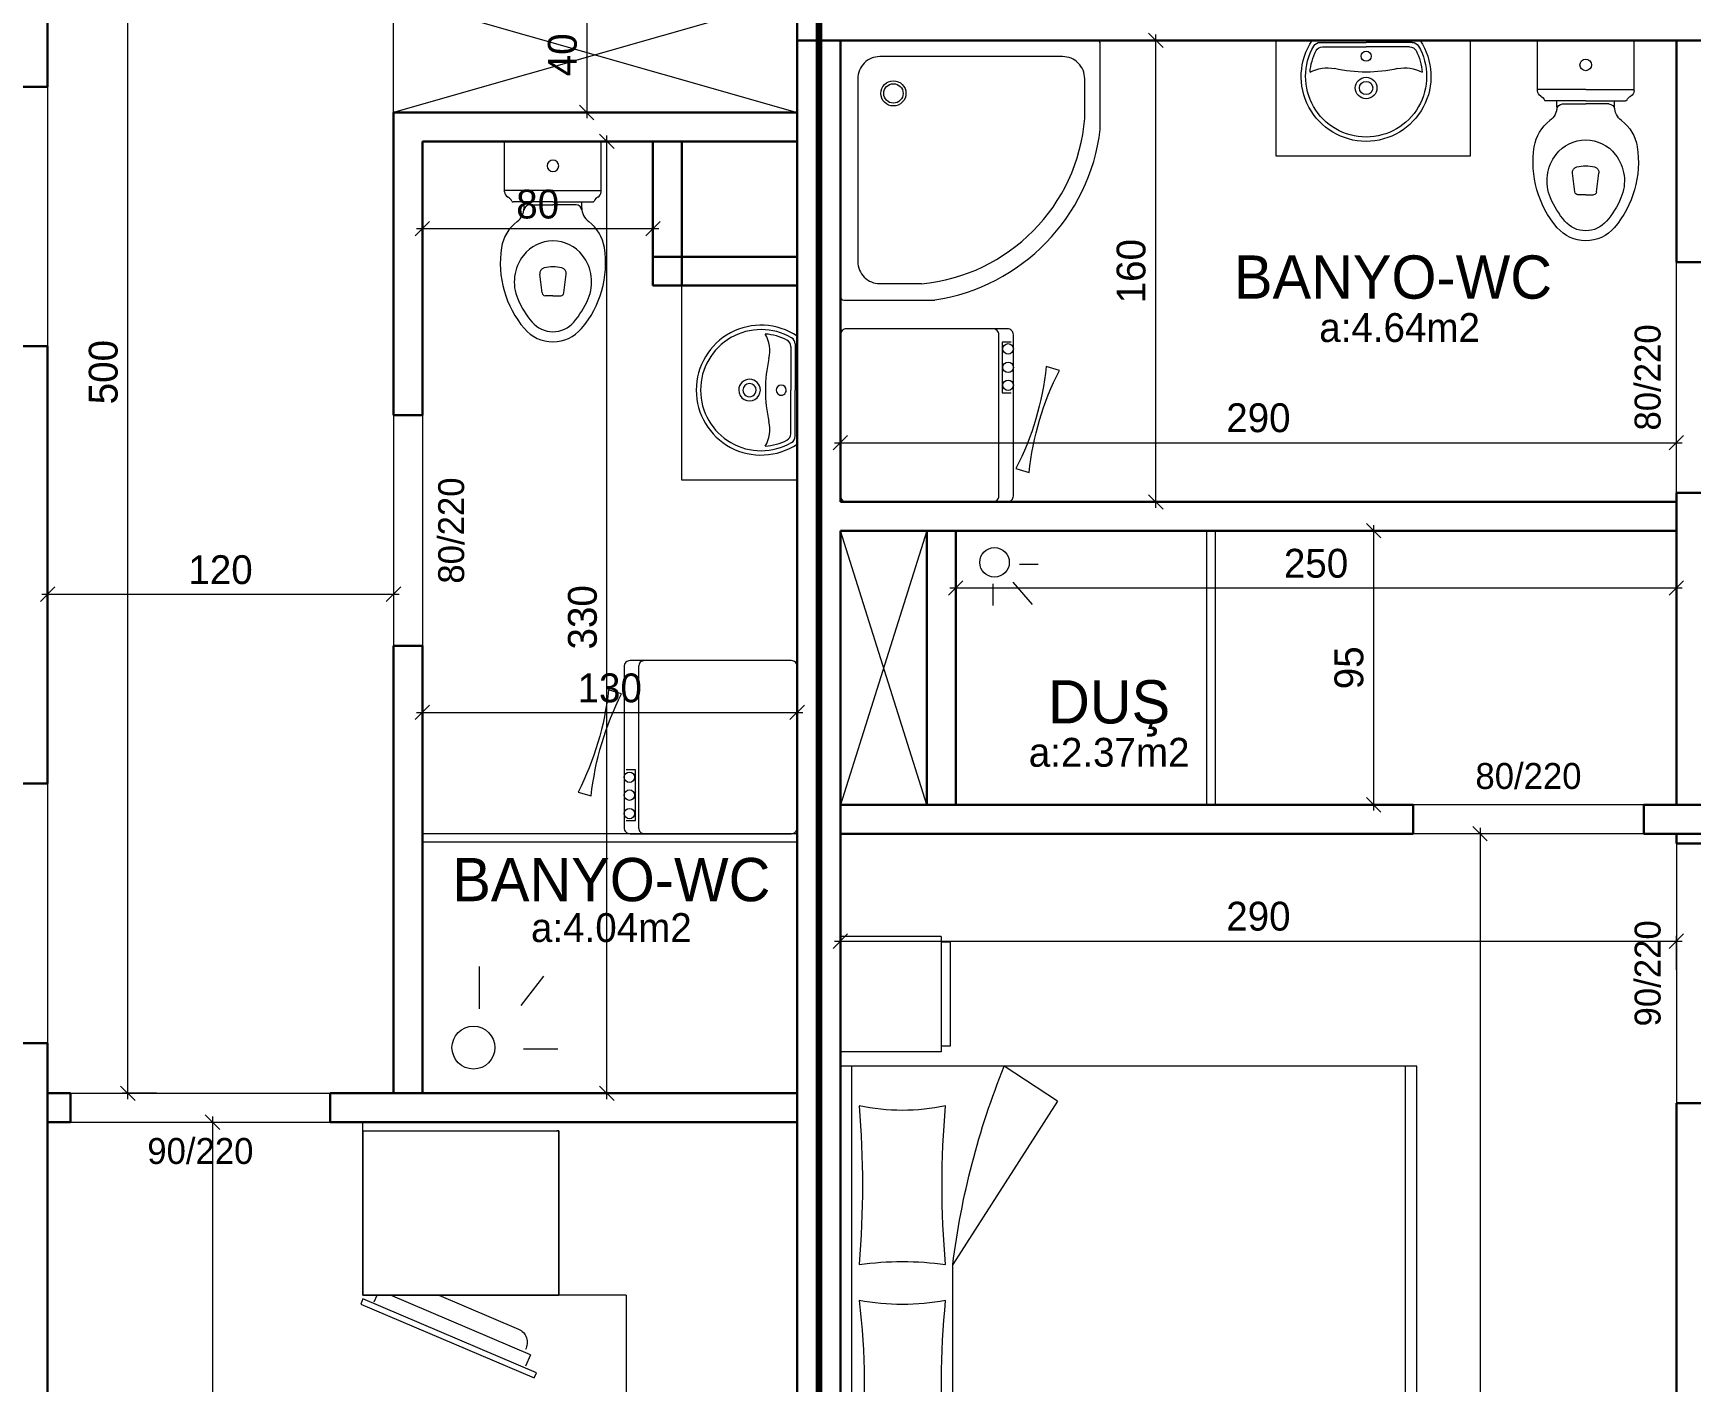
# Model space of a CAD drawing. Header units: centimetres. Extents: x 562865 to 1310255, y -148070 to 32737.
# Drawn here: x 621517 to 622092, y 22840 to 23308 of the extents above; entities that cross this region are included whole.
import ezdxf
from ezdxf.enums import TextEntityAlignment as Align

# ---------------------------------------------------------------- set-up
doc = ezdxf.new("R2010")
doc.units = ezdxf.units.CM
doc.header["$LTSCALE"] = 2.5
doc.layers.get('0').update_dxf_attribs({"color": 86})
for name, color, linetype in [('alan', 7, 'Continuous'), ('kapi-yazi', 7, 'Continuous'), ('mahal', 7, 'Continuous')]:
    doc.layers.add(name, color=color, linetype=linetype)
for name, color, linetype, lineweight in [('DUVAR', 4, 'Continuous', 30), ('duvar-kesim', 7, 'Continuous', 0), ('iç ölçü', 106, 'Continuous', 18), ('kolon', 1, 'Continuous', 53)]:
    doc.layers.add(name, color=color, linetype=linetype, lineweight=lineweight)
doc.styles.add('PINAR', font='comic.ttf')
doc.dimstyles.new('TEMİZ ÖLÇÜ', dxfattribs={"dimtxt": 10, "dimasz": 5, "dimexe": 1.8, "dimexo": 0.625, "dimgap": 3, "dimtad": 1, "dimdec": 0, "dimrnd": 0.5, "dimzin": 1, "dimdsep": 46, "dimtxsty": 'PINAR', "dimblk": 'OBLIQUE', "dimcen": 0.9, "dimdle": 2, "dimclrd": 256, "dimclre": 256, "dimclrt": 7, "dimadec": 0, "dimazin": 0, "dimtfac": 1, "dimtdec": 0, "dimtofl": 0, "dimtmove": 2, "dimatfit": 2, "dimfxl": 10, "dimfxlon": 1, "dimlwd": -1, "dimlwe": -1, "dimarcsym": 0})

# ---------------------------------------------------------------- blocks, each defined once
blk = doc.blocks.new('_Oblique')
at = {"color": 0, "linetype": 'ByBlock', "lineweight": -2}
blk.add_line((-0.5, -0.5), (0.5, 0.5), dxfattribs=at)
blk = doc.blocks.new('*D1485')
at = {"layer": 'Defpoints', "color": 0}
for p in [(621567.9, 22930.49), (621573.16, 22542.78), (621578.98, 22542.78)]:
    blk.add_point(p, dxfattribs=at)
at = {"layer": 'iç ölçü'}
for p, q in [((621578.98, 22932.49), (621578.98, 22540.78)), ((621568.98, 22930.49), (621580.78, 22930.49)), ((621573.79, 22542.78), (621580.78, 22542.78))]:
    blk.add_line(p, q, dxfattribs=at)
at = {"layer": 'iç ölçü', "linetype": 'ByBlock', "xscale": 5, "yscale": 5, "zscale": 5}
for p, rotation in [((621578.98, 22930.49), 90), ((621578.98, 22542.78), 270)]:
    blk.add_blockref('_Oblique', p, dxfattribs=dict(at, rotation=rotation))
at = {"layer": 'iç ölçü', "color": 7, "insert": (621570.62, 22736.64), "char_height": 10, "attachment_point": 5, "rotation": 90, "style": 'PINAR'}
blk.add_mtext('388', dxfattribs=at)
blk = doc.blocks.new('*D1486')
at = {"layer": 'Defpoints', "color": 0}
for p in [(621641.78, 23225.26), (621521.78, 23125.26), (621641.78, 23113.53)]:
    blk.add_point(p, dxfattribs=at)
at = {"layer": 'iç ölçü'}
for p, q in [((621521.78, 23123.53), (621521.78, 23111.73)), ((621641.78, 23123.53), (621641.78, 23111.73)), ((621519.78, 23113.53), (621643.78, 23113.53))]:
    blk.add_line(p, q, dxfattribs=at)
at = {"layer": 'iç ölçü', "linetype": 'ByBlock', "xscale": 5, "yscale": 5, "zscale": 5, "rotation": 180}
blk.add_blockref('_Oblique', (621521.78, 23113.53), dxfattribs=at)
at = {"layer": 'iç ölçü', "linetype": 'ByBlock', "xscale": 5, "yscale": 5, "zscale": 5}
blk.add_blockref('_Oblique', (621641.78, 23113.53), dxfattribs=at)
at = {"layer": 'iç ölçü', "color": 7, "insert": (621581.78, 23121.94), "char_height": 10, "attachment_point": 5, "style": 'PINAR'}
blk.add_mtext('120', dxfattribs=at)
blk = doc.blocks.new('*D1489')
at = {"layer": 'Defpoints', "color": 0}
for p in [(621703.41, 23270.49), (621715.77, 23270.49), (621703.41, 22940.49)]:
    blk.add_point(p, dxfattribs=at)
at = {"layer": 'iç ölçü'}
for p, q in [((621705.77, 23270.49), (621717.57, 23270.49)), ((621715.77, 22938.49), (621715.77, 23272.49)), ((621705.77, 22940.49), (621717.57, 22940.49))]:
    blk.add_line(p, q, dxfattribs=at)
at = {"layer": 'iç ölçü', "linetype": 'ByBlock', "xscale": 5, "yscale": 5, "zscale": 5}
for p, rotation in [((621715.77, 23270.49), 90), ((621715.77, 22940.49), 270)]:
    blk.add_blockref('_Oblique', p, dxfattribs=dict(at, rotation=rotation))
at = {"layer": 'iç ölçü', "color": 7, "insert": (621707.36, 23105.49), "char_height": 10, "attachment_point": 5, "rotation": 90, "style": 'PINAR'}
blk.add_mtext('330', dxfattribs=at)
blk = doc.blocks.new('*D1490')
at = {"layer": 'Defpoints', "color": 0}
for p in [(621651.78, 23074.45), (621781.78, 23074.45), (621781.78, 23072.53)]:
    blk.add_point(p, dxfattribs=at)
at = {"layer": 'iç ölçü'}
for p, q in [((621649.78, 23072.53), (621783.78, 23072.53)), ((621651.78, 23073.82), (621651.78, 23070.73)), ((621781.78, 23073.82), (621781.78, 23070.73))]:
    blk.add_line(p, q, dxfattribs=at)
at = {"layer": 'iç ölçü', "linetype": 'ByBlock', "xscale": 5, "yscale": 5, "zscale": 5, "rotation": 180}
blk.add_blockref('_Oblique', (621651.78, 23072.53), dxfattribs=at)
at = {"layer": 'iç ölçü', "linetype": 'ByBlock', "xscale": 5, "yscale": 5, "zscale": 5}
blk.add_blockref('_Oblique', (621781.78, 23072.53), dxfattribs=at)
at = {"layer": 'iç ölçü', "color": 7, "insert": (621716.78, 23080.96), "char_height": 10, "attachment_point": 5, "style": 'PINAR'}
blk.add_mtext('130', dxfattribs=at)
blk = doc.blocks.new('*D1491')
at = {"layer": 'Defpoints', "color": 0}
for p in [(621651.78, 23238.55), (621731.78, 23240.23), (621731.78, 23238.55)]:
    blk.add_point(p, dxfattribs=at)
at = {"layer": 'iç ölçü'}
for p, q in [((621651.78, 23239.18), (621651.78, 23242.03)), ((621731.78, 23239.18), (621731.78, 23242.03)), ((621649.78, 23240.23), (621733.78, 23240.23))]:
    blk.add_line(p, q, dxfattribs=at)
at = {"layer": 'iç ölçü', "linetype": 'ByBlock', "xscale": 5, "yscale": 5, "zscale": 5, "rotation": 180}
blk.add_blockref('_Oblique', (621651.78, 23240.23), dxfattribs=at)
at = {"layer": 'iç ölçü', "linetype": 'ByBlock', "xscale": 5, "yscale": 5, "zscale": 5}
blk.add_blockref('_Oblique', (621731.78, 23240.23), dxfattribs=at)
at = {"layer": 'iç ölçü', "color": 7, "insert": (621691.78, 23248.68), "char_height": 10, "attachment_point": 5, "style": 'PINAR'}
blk.add_mtext('80', dxfattribs=at)
blk = doc.blocks.new('*D1498')
at = {"layer": 'Defpoints', "color": 0}
for p in [(622086.78, 22993.24), (621796.78, 22987.98), (622086.78, 22917.98)]:
    blk.add_point(p, dxfattribs=at)
at = {"layer": 'iç ölçü'}
for p, q in [((621796.78, 22988.6), (621796.78, 22995.04)), ((622086.78, 22983.24), (622086.78, 22995.04)), ((621794.78, 22993.24), (622088.78, 22993.24))]:
    blk.add_line(p, q, dxfattribs=at)
at = {"layer": 'iç ölçü', "linetype": 'ByBlock', "xscale": 5, "yscale": 5, "zscale": 5, "rotation": 180}
blk.add_blockref('_Oblique', (621796.78, 22993.24), dxfattribs=at)
at = {"layer": 'iç ölçü', "linetype": 'ByBlock', "xscale": 5, "yscale": 5, "zscale": 5}
blk.add_blockref('_Oblique', (622086.78, 22993.24), dxfattribs=at)
at = {"layer": 'iç ölçü', "color": 7, "insert": (621941.78, 23001.82), "char_height": 10, "attachment_point": 5, "style": 'PINAR'}
blk.add_mtext('290', dxfattribs=at)
blk = doc.blocks.new('*D1499')
at = {"layer": 'Defpoints', "color": 0}
for p in [(622033.44, 23030.49), (622018.68, 22542.78), (622033.44, 22542.78)]:
    blk.add_point(p, dxfattribs=at)
at = {"layer": 'iç ölçü'}
for p, q in [((622028.68, 23030.49), (622016.88, 23030.49)), ((622018.68, 23032.49), (622018.68, 22540.78)), ((622028.68, 22542.78), (622016.88, 22542.78))]:
    blk.add_line(p, q, dxfattribs=at)
at = {"layer": 'iç ölçü', "linetype": 'ByBlock', "xscale": 5, "yscale": 5, "zscale": 5}
for p, rotation in [((622018.68, 23030.49), 90), ((622018.68, 22542.78), 270)]:
    blk.add_blockref('_Oblique', p, dxfattribs=dict(at, rotation=rotation))
at = {"layer": 'iç ölçü', "color": 7, "insert": (622010.22, 22786.64), "char_height": 10, "attachment_point": 5, "rotation": 90, "style": 'PINAR'}
blk.add_mtext('488', dxfattribs=at)
blk = doc.blocks.new('*D1506')
at = {"layer": 'Defpoints', "color": 0}
for p in [(621981.78, 23135.49), (621995.17, 23135.49), (621995.17, 23040.49)]:
    blk.add_point(p, dxfattribs=at)
at = {"layer": 'iç ölçü'}
for p, q in [((621991.78, 23135.49), (621979.98, 23135.49)), ((621981.78, 23038.49), (621981.78, 23137.49)), ((621991.78, 23040.49), (621979.98, 23040.49))]:
    blk.add_line(p, q, dxfattribs=at)
at = {"layer": 'iç ölçü', "linetype": 'ByBlock', "xscale": 5, "yscale": 5, "zscale": 5}
for p, rotation in [((621981.78, 23135.49), 90), ((621981.78, 23040.49), 270)]:
    blk.add_blockref('_Oblique', p, dxfattribs=dict(at, rotation=rotation))
at = {"layer": 'iç ölçü', "color": 7, "insert": (621973.23, 23087.99), "char_height": 10, "attachment_point": 5, "rotation": 90, "style": 'PINAR'}
blk.add_mtext('95', dxfattribs=at)
blk = doc.blocks.new('*D1507')
at = {"layer": 'Defpoints', "color": 0}
for p in [(622086.78, 23115.68), (621836.78, 23114.06), (622086.78, 23114.06)]:
    blk.add_point(p, dxfattribs=at)
at = {"layer": 'iç ölçü'}
for p, q in [((621834.78, 23115.68), (622088.78, 23115.68)), ((621836.78, 23114.69), (621836.78, 23117.48)), ((622086.78, 23114.69), (622086.78, 23117.48))]:
    blk.add_line(p, q, dxfattribs=at)
at = {"layer": 'iç ölçü', "linetype": 'ByBlock', "xscale": 5, "yscale": 5, "zscale": 5, "rotation": 180}
blk.add_blockref('_Oblique', (621836.78, 23115.68), dxfattribs=at)
at = {"layer": 'iç ölçü', "linetype": 'ByBlock', "xscale": 5, "yscale": 5, "zscale": 5}
blk.add_blockref('_Oblique', (622086.78, 23115.68), dxfattribs=at)
at = {"layer": 'iç ölçü', "color": 7, "insert": (621961.78, 23124.16), "char_height": 10, "attachment_point": 5, "style": 'PINAR'}
blk.add_mtext('250', dxfattribs=at)
blk = doc.blocks.new('*D1508')
at = {"layer": 'Defpoints', "color": 0}
for p in [(621906.19, 23305.49), (621921.11, 23305.49), (621921.11, 23145.49)]:
    blk.add_point(p, dxfattribs=at)
at = {"layer": 'iç ölçü'}
for p, q in [((621916.19, 23305.49), (621904.39, 23305.49)), ((621906.19, 23143.49), (621906.19, 23307.49)), ((621916.19, 23145.49), (621904.39, 23145.49))]:
    blk.add_line(p, q, dxfattribs=at)
at = {"layer": 'iç ölçü', "linetype": 'ByBlock', "xscale": 5, "yscale": 5, "zscale": 5}
for p, rotation in [((621906.19, 23305.49), 90), ((621906.19, 23145.49), 270)]:
    blk.add_blockref('_Oblique', p, dxfattribs=dict(at, rotation=rotation))
at = {"layer": 'iç ölçü', "color": 7, "insert": (621897.67, 23225.49), "char_height": 10, "attachment_point": 5, "rotation": 90, "style": 'PINAR'}
blk.add_mtext('160', dxfattribs=at)
blk = doc.blocks.new('*D1509')
at = {"layer": 'Defpoints', "color": 0}
for p in [(621796.78, 23168.59), (622086.78, 23166.03), (622086.78, 23164.97)]:
    blk.add_point(p, dxfattribs=at)
at = {"layer": 'iç ölçü'}
for p, q in [((621796.78, 23167.96), (621796.78, 23164.23)), ((622086.78, 23165.59), (622086.78, 23167.83)), ((621794.78, 23166.03), (622088.78, 23166.03))]:
    blk.add_line(p, q, dxfattribs=at)
at = {"layer": 'iç ölçü', "linetype": 'ByBlock', "xscale": 5, "yscale": 5, "zscale": 5, "rotation": 180}
blk.add_blockref('_Oblique', (621796.78, 23166.03), dxfattribs=at)
at = {"layer": 'iç ölçü', "linetype": 'ByBlock', "xscale": 5, "yscale": 5, "zscale": 5}
blk.add_blockref('_Oblique', (622086.78, 23166.03), dxfattribs=at)
at = {"layer": 'iç ölçü', "color": 7, "insert": (621941.78, 23174.61), "char_height": 10, "attachment_point": 5, "style": 'PINAR'}
blk.add_mtext('290', dxfattribs=at)
blk = doc.blocks.new('*D1514')
at = {"layer": 'Defpoints', "color": 0}
for p in [(621696.74, 23320.49), (621696.74, 23280.49), (621708.81, 23280.49)]:
    blk.add_point(p, dxfattribs=at)
at = {"layer": 'iç ölçü'}
for p, q in [((621708.81, 23322.49), (621708.81, 23278.49)), ((621698.81, 23320.49), (621710.61, 23320.49)), ((621698.81, 23280.49), (621710.61, 23280.49))]:
    blk.add_line(p, q, dxfattribs=at)
at = {"layer": 'iç ölçü', "linetype": 'ByBlock', "xscale": 5, "yscale": 5, "zscale": 5}
for p, rotation in [((621708.81, 23320.49), 90), ((621708.81, 23280.49), 270)]:
    blk.add_blockref('_Oblique', p, dxfattribs=dict(at, rotation=rotation))
at = {"layer": 'iç ölçü', "color": 7, "insert": (621700.4, 23300.49), "char_height": 10, "attachment_point": 5, "rotation": 90, "style": 'PINAR'}
blk.add_mtext('40', dxfattribs=at)
blk = doc.blocks.new('C.Mak')
at = {"color": 8}
for p, q in [((25.69, -56.11), (8.15, -56.11)), ((8.15, -56.11), (8.15, -59.29)), ((25.69, -59.29), (25.69, -56.11))]:
    blk.add_line(p, q, dxfattribs=at)
blk.add_lwpolyline([(-27.67, 0, 0.414214), (-29.72, -2.05), (-29.72, -57.95, 0.414214), (-27.67, -60), (28.23, -60, 0.414214), (30.28, -57.95), (30.28, -2.05, 0.414214), (28.23, 0)], format="xyb", close=True)
blk.add_lwpolyline([(-29.72, -52.95, 0.414214), (-27.67, -55), (28.23, -55, 0.414214), (30.28, -52.95)], format="xyb")
blk.add_lwpolyline([(15.87, -75.96), (17.21, -71.43, -0.091234), (-18.18, -60.91), (-19.53, -65.44, -0.091234)], format="xyb", close=True, dxfattribs=at)
for centre in [(10.72, -58.18), (16.92, -58.18), (23.32, -58.18)]:
    blk.add_circle(centre, 1.82, dxfattribs=at)
blk = doc.blocks.new('Klozet-1')
for p, q in [((16.75, 0), (-16.75, 0)), ((16.75, -17.5), (16.75, 0)), ((-16.75, -17.5), (-16.75, 0)), ((0, -17), (-16.75, -17)), ((0, -17), (16.75, -17)), ((0, -21), (-13.8398, -21)), ((-10, -23), (-10, -21)), ((-8.0157, -22.0272), (0, -22.0272)), ((0, -21), (13.8397, -21)), ((8.0156, -22.0272), (0, -22.0272)), ((10, -23), (10, -21)), ((-3.7475, -52.5499), (-4.5772, -46.068)), ((3.7475, -52.5499), (4.5771, -46.068)), ((0, -53.5), (-2.7488, -53.5)), ((0, -53.5), (2.7487, -53.5))]:
    blk.add_line(p, q)
for centre, radius, start, end in [((0, -8.5), 2, 90, 270), ((0, -8.5), 2, 270, 90), ((-14.75, -17.5), 2, 180, 245.214224), ((-16.6366, -21.5854), 2.5, 21.212156, 65.214224), ((-13.8398, -20.5), 0.5, 201.212156, 270), ((-16, -23), 6, 306.869898, 0), ((-8.0157, -24.0272), 2, 90, 176.416678), ((8.0156, -24.0272), 2, 3.583322, 90), ((16, -23), 6, 180, 233.130102), ((13.8397, -20.5), 0.5, 270, 338.787844), ((16.6365, -21.5854), 2.5, 114.785776, 158.787844), ((14.75, -17.5), 2, 294.785776, 0), ((-4, -39), 14, 126.869898, 171.135952), ((4, -39), 14, 8.864048, 53.130102), ((0, -47.5), 13, 90, 142.16423), ((0, -47.5), 13, 37.83577, 90), ((16.7492, -42.2359), 35, 171.135952, 220.418686), ((1.5795, -48.7268), 15, 142.16423, 203.165473), ((-16.7492, -42.2359), 35, 319.581314, 8.864048), ((-1.5796, -48.7268), 15, 336.834527, 37.83577), ((-2.5933, -45.8141), 2, 103.10266, 187.293703), ((0.8071, -60.4236), 17, 92.721352, 103.10266), ((-0.8072, -60.4236), 17, 76.89734, 87.278648), ((2.5933, -45.8141), 2, 352.706297, 76.89734), ((16.7492, -42.2359), 31.5, 203.165473, 220.418686), ((-2.7488, -52.5), 1, 182.862405, 270), ((2.7487, -52.5), 1, 270, 357.137595), ((-16.7492, -42.2359), 31.5, 319.581314, 336.834527), ((0, -56.5), 9.5, 220.418686, 270), ((0, -56.5), 9.5, 270, 319.581314), ((0, -56.5), 13, 220.418686, 270), ((0, -56.5), 13, 270, 319.581314)]:
    blk.add_arc(centre, radius, start, end)
blk = doc.blocks.new('Lav-1')
for p, q in [((-18.7083, 0), (18.7083, 0)), ((-15.105, -2.2), (0, -2.2)), ((15.105, -2.2), (0, -2.2))]:
    blk.add_line(p, q)
at = {"color": 8}
for p in [(-15.9925, -0.7), (15.9925, -0.7)]:
    blk.add_line(p, (0, -0.7), dxfattribs=at)
for centre, radius, start, end in [((0, -12.5), 22.5, 146.251011, 270), ((0, -12.5), 22.5, 270, 33.748989), ((0, -12.5), 19.5, 152.688782, 175.764074), ((-15.105, -4.7), 2.5, 90, 152.688782), ((15.105, -4.7), 2.5, 27.311218, 90), ((0, -12.5), 19.5, 4.235926, 27.311218), ((-13.5377, -21.504), 12, 77.387843, 119.499625), ((0, 39), 50, 257.387843, 270), ((0, 39), 50, 270, 282.612157), ((13.5377, -21.504), 12, 60.500375, 102.612157)]:
    blk.add_arc(centre, radius, start, end)
for centre, radius, start, end in [((0, -12.5), 21, 149.821029, 270), ((-15.9925, -3.2), 2.5, 90, 149.821029), ((0, -5.5), 1.75, 90, 270), ((0, -12.5), 21, 270, 30.178971), ((0, -5.5), 1.75, 270, 90), ((15.9925, -3.2), 2.5, 30.178971, 90), ((0, -16.5), 3.75, 90, 270), ((0, -16.5), 2.3, 90, 270), ((0, -16.5), 3.75, 270, 90), ((0, -16.5), 2.3, 270, 90)]:
    blk.add_arc(centre, radius, start, end, dxfattribs=at)
blk = doc.blocks.new('*D1517')
at = {"layer": 'Defpoints', "color": 0}
for p in [(621549.62, 23440.49), (621655.33, 23440.49), (621641.78, 22940.49)]:
    blk.add_point(p, dxfattribs=at)
at = {"layer": 'iç ölçü'}
for p, q in [((621559.62, 23440.49), (621547.82, 23440.49)), ((621549.62, 22938.49), (621549.62, 23442.49)), ((621559.62, 22940.49), (621547.82, 22940.49))]:
    blk.add_line(p, q, dxfattribs=at)
at = {"layer": 'iç ölçü', "linetype": 'ByBlock', "xscale": 5, "yscale": 5, "zscale": 5}
for p, rotation in [((621549.62, 23440.49), 90), ((621549.62, 22940.49), 270)]:
    blk.add_blockref('_Oblique', p, dxfattribs=dict(at, rotation=rotation))
at = {"layer": 'iç ölçü', "color": 7, "insert": (621541.15, 23190.49), "char_height": 10, "attachment_point": 5, "rotation": 90, "style": 'PINAR'}
blk.add_mtext('500', dxfattribs=at)
blk = doc.blocks.new('Buzdlb')
at = {"linetype": 'Continuous'}
for p, q in [((-33.99, -61), (-33.99, -4.04)), ((-33.99, -4.04), (-33.99, -61)), ((28.3, -1), (-28.3, -1)), ((34.01, -4.04), (34.01, -61)), ((-33.29, -61), (-33.99, -61)), ((-33.99, -61), (-33.29, -61)), ((34.01, -61), (-33.29, -61)), ((34.79, -64.1), (-25.43, -89.69))]:
    blk.add_line(p, q, dxfattribs=at)
blk.add_line((-33.99, -61), (34.01, -61))
at = {"color": 8, "linetype": 'Continuous'}
for p, q in [((-26.21, -87.87), (34.01, -62.27)), ((-24.1, -81.65), (24.5, -61)), ((7.7, -61), (-19.95, -72.75)), ((30.09, -63.29), (29.12, -61)), ((34.01, -62.27), (34.79, -64.1)), ((-24.1, -81.65), (-22.42, -85.6)), ((-25.43, -89.69), (-26.21, -87.87))]:
    blk.add_line(p, q, dxfattribs=at)
at = {"linetype": 'Continuous'}
blk.add_lwpolyline([(34.01, -4.04), (-33.29, -4.04), (-33.99, -4.04), (-33.29, -4.04)], dxfattribs=at)
at = {"color": 8, "linetype": 'Continuous'}
blk.add_arc((-17.99, -77.35), 5, 113.02175, 209.58833, dxfattribs=at)
blk = doc.blocks.new('A$C5B622B99')
for p, q in [((0, 200), (40, 200)), ((0, 165), (0, 200)), ((40, 165), (40, 200)), ((45, 143.16), (45, 196)), ((195, 161), (195, 196)), ((205, 200), (283, 200)), ((205, 160), (205, 200)), ((283, 160), (283, 200)), ((0, 165), (40, 165)), ((205, 160), (283, 160)), ((45, 0), (45, 4)), ((194.99, 4), (195, 0)), ((195, 0), (45, 0))]:
    blk.add_line(p, q)
at = {"color": 42}
for p, q in [((2, 161.8), (2, 165)), ((38, 161.8), (2, 161.8)), ((38, 165), (38, 161.8)), ((57.14, 124.69), (113.77, 161)), ((194.99, 161), (113.77, 161)), ((194.99, 161), (194.99, 4)), ((224, 160), (224, 140)), ((264, 160), (264, 140)), ((57.14, 124.69), (45, 143.15)), ((45, 4), (45, 143.15)), ((234, 134), (254, 134)), ((234, 130), (254, 130)), ((195, 4), (45, 4))]:
    blk.add_line(p, q, dxfattribs=at)
blk.add_lwpolyline([(45, 200), (195, 200), (195, 196), (45, 196)], close=True)
for centre, radius, start, end in [((-12.22, 178.48), 72.55, 348.06799, 11.93201), ((86.27, 527.83), 335.48, 265.2981, 274.7019), ((224.43, 178.48), 111.68, 172.28082, 187.71918), ((153.73, 412.86), 221.09, 262.85499, 277.14501), ((44.71, 178.48), 82.89, 349.57411, 10.42589), ((317.08, 178.48), 136.67, 173.69908, 186.30092), ((86.27, -141.41), 306.13, 84.84604, 95.15396), ((153.73, -94.37), 259.31, 83.91241, 96.08759), ((194.99, 161), 0.005, 270, 0), ((45, 143.16), 0.005, 180, 292.0158)]:
    blk.add_arc(centre, radius, start, end)
for centre, radius, start, end in [((147.49, -110.3), 273.39, 97.08581, 112.0158), ((234, 144), 10, 180, 270), ((254, 144), 10, 270, 0), ((234, 140), 10, 180, 270), ((254, 140), 10, 270, 0)]:
    blk.add_arc(centre, radius, start, end, dxfattribs=at)
blk = doc.blocks.new('Dus-1')
for points in [[(90.17, -30.9), (90.17, -1.18, 0.414214), (88.99, 0), (0, 0)], [(0, 0), (0, -88.82, 0.414214), (1.18, -90), (32.74, -90)], [(84.75, -27.05), (84.75, -13.27, 0.414214), (77.1, -5.62), (13.68, -5.62, 0.414214), (6.03, -13.27), (6.03, -76.68, 0.414214), (13.68, -84.33), (28.13, -84.33)]]:
    blk.add_lwpolyline(points, format="xyb")
at = {"color": 8}
for radius in [4.36, 3.36]:
    blk.add_circle((18.4, -18.38), radius, dxfattribs=at)
for centre, radius, start, end in [((22.42, -22.07), 62.53, 275.23511, 355.43389), ((22.48, -22.58), 68.19, 278.64966, 352.99976)]:
    blk.add_arc(centre, radius, start, end)

msp = doc.modelspace()

# ---------------------------------------------------------------- linework, layer by layer
at = {"layer": 'DUVAR'}
for p, q in [((621521.78, 23440.49), (621521.78, 23289.44)), ((621781.78, 23330.34), (621781.78, 23305.49)), ((622171.78, 23305.49), (621781.78, 23305.49)), ((621781.78, 23305.49), (621781.78, 22527.78)), ((621796.78, 23305.49), (621796.78, 23145.49)), ((622086.78, 23305.49), (622086.78, 23228.65)), ((621521.78, 23289.44), (621511.78, 23289.44)), ((621781.78, 23280.49), (621641.78, 23280.49)), ((621641.78, 23280.49), (621641.78, 23175.57)), ((621781.78, 23270.49), (621651.78, 23270.49)), ((621651.78, 23270.49), (621651.78, 23175.57)), ((621731.78, 23270.49), (621731.78, 23220.49)), ((621741.78, 23270.49), (621741.78, 23220.49)), ((621781.78, 23230.49), (621731.78, 23230.49)), ((622096.78, 23228.65), (622086.78, 23228.65)), ((621781.78, 23220.49), (621731.78, 23220.49)), ((621521.78, 23199.44), (621511.78, 23199.44)), ((621521.78, 23199.44), (621521.78, 23047.83)), ((621641.78, 23175.57), (621651.78, 23175.57)), ((622086.78, 23145.49), (621796.78, 23145.49)), ((622086.78, 23148.65), (622086.78, 23040.49)), ((622096.78, 23148.65), (622086.78, 23148.65)), ((622086.78, 23135.49), (621796.78, 23135.49)), ((621796.78, 23135.49), (621796.78, 22527.78)), ((621826.78, 23135.49), (621826.78, 23040.49)), ((621836.78, 23135.49), (621836.78, 23040.49)), ((621641.78, 23095.57), (621641.78, 22940.49)), ((621641.78, 23095.57), (621651.78, 23095.57)), ((621651.78, 23095.57), (621651.78, 22940.49)), ((621521.78, 23047.83), (621511.78, 23047.83)), ((621796.78, 23040.49), (621995.46, 23040.49)), ((621995.46, 23030.49), (621995.46, 23040.49)), ((622075.46, 23040.49), (622096.78, 23040.49)), ((622075.46, 23030.49), (622075.46, 23040.49)), ((621796.78, 23030.49), (621995.46, 23030.49)), ((622075.46, 23030.49), (622096.78, 23030.49)), ((622086.78, 23030.49), (622086.78, 23027.06)), ((622096.78, 23027.06), (622086.78, 23027.06)), ((621521.78, 22957.83), (621511.78, 22957.83)), ((621521.78, 22957.83), (621521.78, 22527.78)), ((621529.78, 22940.49), (621521.78, 22940.49)), ((621529.78, 22940.49), (621529.78, 22930.49)), ((621781.78, 22940.49), (621619.78, 22940.49)), ((621619.78, 22940.49), (621619.78, 22930.49)), ((622086.78, 22937.06), (622086.78, 22527.78)), ((622096.78, 22937.06), (622086.78, 22937.06)), ((621529.78, 22930.49), (621521.78, 22930.49)), ((621781.78, 22930.49), (621619.78, 22930.49))]:
    msp.add_line(p, q, dxfattribs=at)
at = {"layer": 'duvar-kesim'}
for p, q in [((621521.78, 23289.44), (621521.78, 23199.44)), ((622086.78, 23148.65), (622086.78, 23228.65)), ((621641.78, 23175.57), (621641.78, 23095.57)), ((621651.78, 23175.57), (621651.78, 23095.57)), ((621521.78, 23047.83), (621521.78, 22957.83)), ((622075.46, 23040.49), (621995.46, 23040.49)), ((622075.46, 23030.49), (621995.46, 23030.49)), ((622086.78, 23027.06), (622086.78, 22937.06)), ((621529.78, 22940.49), (621619.78, 22940.49)), ((621529.78, 22930.49), (621619.78, 22930.49))]:
    msp.add_line(p, q, dxfattribs=at)
at = {"layer": 'iç ölçü'}
for p, q in [((621641.78, 23280.49), (621641.78, 23320.49)), ((621641.78, 23320.49), (621781.78, 23280.49)), ((621781.78, 23320.49), (621641.78, 23280.49)), ((621826.78, 23040.49), (621796.78, 23135.49)), ((621826.78, 23135.49), (621796.78, 23040.49)), ((621923.78, 23135.49), (621923.78, 23040.49)), ((621926.78, 23135.49), (621926.78, 23040.49)), ((621858.93, 23123.91), (621865.44, 23123.91)), ((621849.7, 23117.12), (621849.7, 23109.64)), ((621856.6, 23117.7), (621863.3, 23109.93)), ((621781.78, 23030.49), (621651.78, 23030.49)), ((621781.78, 23027.49), (621651.78, 23027.49)), ((621671.65, 22969.79), (621671.65, 22984.44)), ((621686.11, 22970.96), (621693.93, 22981.12)), ((621686.89, 22955.92), (621698.82, 22955.92)), ((621631.16, 22870.49), (621631.16, 22930.49)), ((621722.49, 22870.49), (621631.16, 22870.49)), ((621722.49, 22870.49), (621722.49, 22542.78))]:
    msp.add_line(p, q, dxfattribs=at)
for points in [[(622015.39, 23265.49), (622015.39, 23305.49), (621947.88, 23305.49), (621947.88, 23265.49)], [(621741.78, 23220.49), (621781.78, 23220.49), (621781.78, 23152.99), (621741.78, 23152.99)]]:
    msp.add_lwpolyline(points, close=True, dxfattribs=at)
for centre, radius in [((621850.26, 23124.54), 5.12), ((621669.49, 22956.31), 7.43)]:
    msp.add_circle(centre, radius, dxfattribs=at)
at = {"layer": 'kolon', "color": 6, "lineweight": 100}
msp.add_line((621789.28, 23315.49), (621789.28, 22527.78), dxfattribs=at)

# ---------------------------------------------------------------- block references
at = {"layer": 'iç ölçü'}
for name, p in [('Dus-1', (621796.78, 23305.49)), ('Klozet-1', (621697.08, 23270.49))]:
    msp.add_blockref(name, p, dxfattribs=at)
at = {"layer": 'iç ölçü', "xscale": -1}
for name, p, rotation in [('Lav-1', (621979.14, 23305.49), 359.9999999933299), ('A$C5B622B99', (621996.78, 22994.9), 90)]:
    msp.add_blockref(name, p, dxfattribs=dict(at, rotation=rotation))
for name, p in [('Klozet-1', (622055.32, 23305.49)), ('Buzdlb', (621665.18, 22931.49))]:
    msp.add_blockref(name, p, dxfattribs=at)
at = {"layer": 'iç ölçü'}
for name, p, rotation in [('Lav-1', (621781.78, 23184.25), 270.0000000071652), ('C.Mak', (621796.78, 23175.22), 90), ('C.Mak', (621781.78, 23060.77), 270)]:
    msp.add_blockref(name, p, dxfattribs=dict(at, rotation=rotation))

# ---------------------------------------------------------------- texts
at = {"layer": 'alan', "style": 'PINAR'}
for s, p in [('a:4.64m2', (621990.75, 23200.95)), ('a:2.37m2', (621890, 23053.7)), ('a:4.04m2', (621717.34, 22992.94))]:
    msp.add_text(s, height=10, dxfattribs=at).set_placement(p, align=Align.CENTER)
at = {"layer": 'kapi-yazi', "style": 'PINAR'}
for s, rotation, p in [('80/220', 90, (622076.78, 23188.65)), ('80/220', 90, (621661.78, 23135.57)), ('80/220', 0, (622035.46, 23050.49)), ('90/220', 90, (622076.78, 22982.06))]:
    msp.add_text(s, height=9, rotation=rotation, dxfattribs=at).set_placement(p, align=Align.MIDDLE_CENTER)
msp.add_text('90/220', height=9, dxfattribs=at).set_placement((621574.78, 22920.49), align=Align.MIDDLE_CENTER)
at = {"layer": 'mahal', "style": 'PINAR'}
for s, p in [('BANYO-WC', (621988.47, 23215.95)), ('DUŞ', (621890, 23068.7)), ('BANYO-WC', (621717.34, 23007.07))]:
    msp.add_text(s, height=15, dxfattribs=at).set_placement(p, align=Align.CENTER)

# ---------------------------------------------------------------- dimensions: what is measured, and where the dimension line sits
at = {"layer": 'iç ölçü'}
for base, p1, p2, picture, middle in [((621549.62, 23440.49), (621641.78, 22940.49), (621655.33, 23440.49), '*D1517', (621541.15, 23190.49)), ((621708.81, 23280.49), (621696.74, 23320.49), (621696.74, 23280.49), '*D1514', (621700.4, 23300.49)), ((621906.19, 23305.49), (621921.11, 23145.49), (621921.11, 23305.49), '*D1508', (621897.67, 23225.49)), ((621715.77, 23270.49), (621703.41, 22940.49), (621703.41, 23270.49), '*D1489', (621707.36, 23105.49)), ((621981.78, 23135.49), (621995.17, 23040.49), (621995.17, 23135.49), '*D1506', (621973.23, 23087.99)), ((622018.68, 22542.78), (622033.44, 23030.49), (622033.44, 22542.78), '*D1499', (622010.22, 22786.64)), ((621578.98, 22542.78), (621567.9, 22930.49), (621573.16, 22542.78), '*D1485', (621570.62, 22736.64))]:
    dim = msp.add_linear_dim(base=base, p1=p1, p2=p2, angle=90, dimstyle='TEMİZ ÖLÇÜ', override={"dimarcsym": 1}, dxfattribs=at)
    dim.commit()
    dim.dimension.update_dxf_attribs({"geometry": picture, "text_midpoint": middle})
for base, p1, p2, picture, middle in [((621731.78, 23240.23), (621651.78, 23238.55), (621731.78, 23238.55), '*D1491', (621691.78, 23248.68)), ((621641.78, 23113.53), (621521.78, 23125.26), (621641.78, 23225.26), '*D1486', (621581.78, 23121.94)), ((622086.78, 23166.03), (621796.78, 23168.59), (622086.78, 23164.97), '*D1509', (621941.78, 23174.61)), ((622086.78, 23115.68), (621836.78, 23114.06), (622086.78, 23114.06), '*D1507', (621961.78, 23124.16)), ((621781.78, 23072.53), (621651.78, 23074.45), (621781.78, 23074.45), '*D1490', (621716.78, 23080.96)), ((622086.78, 22993.24), (621796.78, 22987.98), (622086.78, 22917.98), '*D1498', (621941.78, 23001.82))]:
    dim = msp.add_linear_dim(base=base, p1=p1, p2=p2, dimstyle='TEMİZ ÖLÇÜ', override={"dimarcsym": 1}, dxfattribs=at)
    dim.commit()
    dim.dimension.update_dxf_attribs({"geometry": picture, "text_midpoint": middle})

doc.saveas('drawing.dxf')
